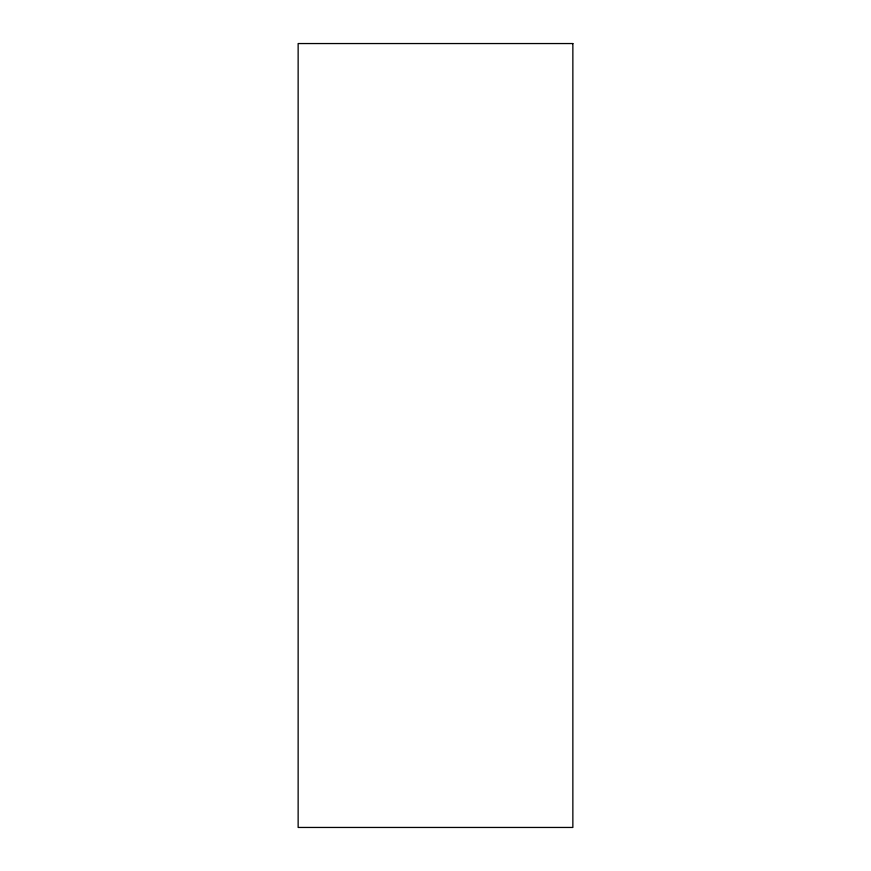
<?xml version="1.0" encoding="UTF-8"?>
<svg xmlns="http://www.w3.org/2000/svg" width="871" height="871" viewBox="0 0 871 871"><rect width="100%" height="100%" fill="white"/><g stroke="black" fill="none" stroke-linecap="round" stroke-linejoin="round"><path stroke-width="1.31" d="M572.857 43.55L298.143 43.55L298.143 827.45L572.857 827.45L572.857 43.55"/></g></svg>
